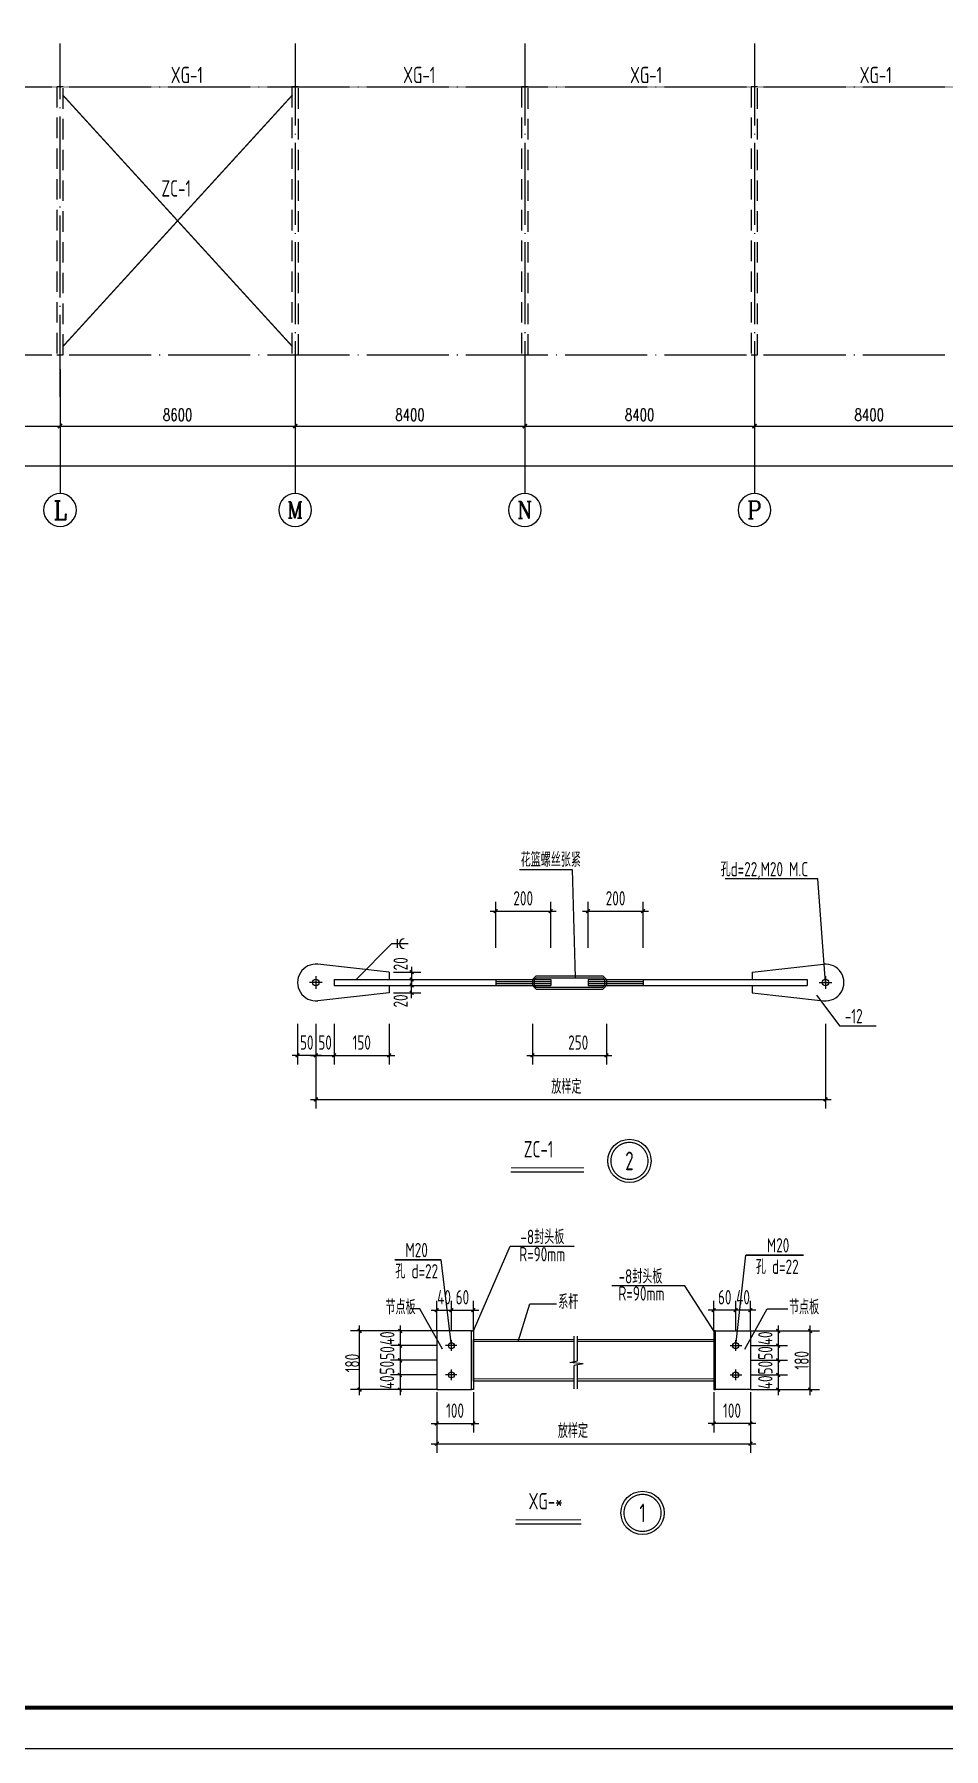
# Model space of a CAD drawing. Extents: x 899043 to 2598688, y -137197 to 211789.
# Drawn here: x 1726839 to 1760105, y 3985 to 66695 of the extents above; entities that cross this region are included whole.
import ezdxf
from ezdxf.enums import TextEntityAlignment as Align

# ---------------------------------------------------------------- set-up
doc = ezdxf.new("R2010")
doc.units = 0
doc.header["$LTSCALE"] = 1500
doc.header["$MEASUREMENT"] = 0
for name, pattern in [('ACAD_ISO02W100', [15, 12, -3]), ('DASHED', [0.75, 0.5, -0.25]), ('DOTE', [2.42, 2, -0.2, 0.02, -0.2])]:
    doc.linetypes.add(name, pattern=pattern)
for name, color, linetype in [('00-tk', 151, 'Continuous'), ('AXIS', 3, 'Continuous'), ('AXIS_TEXT', 7, 'Continuous'), ('BOLT', 252, 'Continuous'), ('Boltx', 252, 'DASHED'), ('DIM', 3, 'Continuous'), ('DOTE', 1, 'Continuous'), ('NUM', 7, 'Continuous'), ('PUB_DIM', 3, 'Continuous'), ('TDB_文字', 7, 'Continuous'), ('TEXT', 7, 'Continuous'), ('THIN', 7, 'Continuous'), ('引线', 9, 'Continuous'), ('钢板', 4, 'Continuous')]:
    doc.layers.add(name, color=color, linetype=linetype)
doc.layers.add('虚线', color=1, linetype='ACAD_ISO02W100', lineweight=13)
doc.layers.add('钢板标注', color=9, linetype='Continuous', lineweight=18)
doc.styles.add('_TCH_AXIS', font='COMPLEX', dxfattribs={"bigfont": 'GBCBIG'})
doc.styles.add('_TCH_DIM_T3', font='SIMPLEX', dxfattribs={"width": 0.705882, "bigfont": 'GBCBIG'})
doc.styles.add('COMPLEX', font='COMPLEX')
doc.styles.add('TSSD_Dimension', font='Tssdeng.shx', dxfattribs={"width": 0.7, "bigfont": 'hztxt.shx'})
doc.styles.add('TSSD_Num', font='tssdeng.shx', dxfattribs={"width": 0.7, "bigfont": 'hztxt.shx'})
doc.dimstyles.new('_TCH_ARCH&&150', dxfattribs={"dimtxt": 446.25, "dimasz": 150, "dimexe": 375, "dimexo": 450, "dimgap": 189.375, "dimtad": 1, "dimdec": 0, "dimzin": 0, "dimdsep": 46, "dimtxsty": '_TCH_DIM_T3', "dimblk": 'ARCHTICK', "dimcen": 0.09, "dimclrt": 7, "dimazin": 2, "dimtfac": 1, "dimtdec": 0, "dimtix": 1, "dimtmove": 2, "dimatfit": 3, "dimfxl": 0, "dimtolj": 1, "dimtzin": 0, "dimarcsym": 0})
doc.dimstyles.new('TSSD_150_150', dxfattribs={"dimtxt": 525, "dimasz": 150, "dimexe": 150, "dimexo": 375, "dimgap": 150, "dimtad": 1, "dimdec": 0, "dimzin": 0, "dimdsep": 46, "dimtxsty": 'TSSD_Dimension', "dimblk": 'ARCHTICK', "dimblk1": 'ARCHTICK', "dimblk2": 'ARCHTICK', "dimcen": 0, "dimdle": 150, "dimclrt": 7, "dimadec": 0, "dimazin": 0, "dimtfac": 1, "dimtdec": 0, "dimtix": 1, "dimtmove": 2, "dimatfit": 3, "dimfxl": 0, "dimtolj": 1, "dimtzin": 0, "dimarcsym": 0})

# ---------------------------------------------------------------- blocks, each defined once
blk = doc.blocks.new('_ArchTick')
at = {"color": 0, "linetype": 'ByBlock', "const_width": 0.4}
blk.add_lwpolyline([(-0.5, -0.5), (0.5, 0.5)], dxfattribs=at)
blk = doc.blocks.new('*D308')
at = {"layer": 'AXIS', "color": 0, "lineweight": -2}
for p, q in [((1719182, 54452), (1719182, 51990)), ((1727782, 54452), (1727782, 51990)), ((1719182, 52365), (1727782, 52365))]:
    blk.add_line(p, q, dxfattribs=at)
at = {"layer": 'Defpoints', "color": 0}
for p in [(1719182, 54902), (1727782, 54902), (1727782, 52365)]:
    blk.add_point(p, dxfattribs=at)
at = {"layer": 'AXIS', "color": 0, "lineweight": -2, "xscale": 150, "yscale": 150, "zscale": 150, "rotation": 180}
blk.add_blockref('_ArchTick', (1719182, 52365), dxfattribs=at)
at = {"layer": 'AXIS', "color": 0, "lineweight": -2, "xscale": 150, "yscale": 150, "zscale": 150}
blk.add_blockref('_ArchTick', (1727782, 52365), dxfattribs=at)
at = {"layer": 'AXIS', "color": 7, "insert": (1723482, 52777), "char_height": 446.2, "attachment_point": 5, "style": '_TCH_DIM_T3'}
blk.add_mtext('\\A1;8600', dxfattribs=at)
blk = doc.blocks.new('*D309')
at = {"layer": 'AXIS', "color": 0, "lineweight": -2}
for p, q in [((1727782, 54452), (1727782, 51990)), ((1736382, 54452), (1736382, 51990)), ((1727782, 52365), (1736382, 52365))]:
    blk.add_line(p, q, dxfattribs=at)
at = {"layer": 'Defpoints', "color": 0}
for p in [(1727782, 54902), (1736382, 54902), (1736382, 52365)]:
    blk.add_point(p, dxfattribs=at)
at = {"layer": 'AXIS', "color": 0, "lineweight": -2, "xscale": 150, "yscale": 150, "zscale": 150, "rotation": 180}
blk.add_blockref('_ArchTick', (1727782, 52365), dxfattribs=at)
at = {"layer": 'AXIS', "color": 0, "lineweight": -2, "xscale": 150, "yscale": 150, "zscale": 150}
blk.add_blockref('_ArchTick', (1736382, 52365), dxfattribs=at)
at = {"layer": 'AXIS', "color": 7, "insert": (1732082, 52777), "char_height": 446.2, "attachment_point": 5, "style": '_TCH_DIM_T3'}
blk.add_mtext('\\A1;8600', dxfattribs=at)
blk = doc.blocks.new('*D310')
at = {"layer": 'AXIS', "color": 0, "lineweight": -2}
for p, q in [((1736382, 54452), (1736382, 51990)), ((1744782, 54452), (1744782, 51990)), ((1736382, 52365), (1744782, 52365))]:
    blk.add_line(p, q, dxfattribs=at)
at = {"layer": 'Defpoints', "color": 0}
for p in [(1736382, 54902), (1744782, 54902), (1744782, 52365)]:
    blk.add_point(p, dxfattribs=at)
at = {"layer": 'AXIS', "color": 0, "lineweight": -2, "xscale": 150, "yscale": 150, "zscale": 150, "rotation": 180}
blk.add_blockref('_ArchTick', (1736382, 52365), dxfattribs=at)
at = {"layer": 'AXIS', "color": 0, "lineweight": -2, "xscale": 150, "yscale": 150, "zscale": 150}
blk.add_blockref('_ArchTick', (1744782, 52365), dxfattribs=at)
at = {"layer": 'AXIS', "color": 7, "insert": (1740582, 52777), "char_height": 446.2, "attachment_point": 5, "style": '_TCH_DIM_T3'}
blk.add_mtext('\\A1;8400', dxfattribs=at)
blk = doc.blocks.new('*D311')
at = {"layer": 'AXIS', "color": 0, "lineweight": -2}
for p, q in [((1744782, 54452), (1744782, 51990)), ((1753182, 54452), (1753182, 51990)), ((1744782, 52365), (1753182, 52365))]:
    blk.add_line(p, q, dxfattribs=at)
at = {"layer": 'Defpoints', "color": 0}
for p in [(1744782, 54902), (1753182, 54902), (1753182, 52365)]:
    blk.add_point(p, dxfattribs=at)
at = {"layer": 'AXIS', "color": 0, "lineweight": -2, "xscale": 150, "yscale": 150, "zscale": 150, "rotation": 180}
blk.add_blockref('_ArchTick', (1744782, 52365), dxfattribs=at)
at = {"layer": 'AXIS', "color": 0, "lineweight": -2, "xscale": 150, "yscale": 150, "zscale": 150}
blk.add_blockref('_ArchTick', (1753182, 52365), dxfattribs=at)
at = {"layer": 'AXIS', "color": 7, "insert": (1748982, 52777), "char_height": 446.2, "attachment_point": 5, "style": '_TCH_DIM_T3'}
blk.add_mtext('\\A1;8400', dxfattribs=at)
blk = doc.blocks.new('*D312')
at = {"layer": 'AXIS', "color": 0, "lineweight": -2}
for p, q in [((1753182, 54452), (1753182, 51990)), ((1761582, 54452), (1761582, 51990)), ((1753182, 52365), (1761582, 52365))]:
    blk.add_line(p, q, dxfattribs=at)
at = {"layer": 'Defpoints', "color": 0}
for p in [(1753182, 54902), (1761582, 54902), (1761582, 52365)]:
    blk.add_point(p, dxfattribs=at)
at = {"layer": 'AXIS', "color": 0, "lineweight": -2, "xscale": 150, "yscale": 150, "zscale": 150, "rotation": 180}
blk.add_blockref('_ArchTick', (1753182, 52365), dxfattribs=at)
at = {"layer": 'AXIS', "color": 0, "lineweight": -2, "xscale": 150, "yscale": 150, "zscale": 150}
blk.add_blockref('_ArchTick', (1761582, 52365), dxfattribs=at)
at = {"layer": 'AXIS', "color": 7, "insert": (1757382, 52777), "char_height": 446.2, "attachment_point": 5, "style": '_TCH_DIM_T3'}
blk.add_mtext('\\A1;8400', dxfattribs=at)
blk = doc.blocks.new('_AXISO')
blk.add_circle((0, 0), 0.5)
at = {"layer": 'AXIS_TEXT', "style": 'COMPLEX', "width": 1.041667}
blk.add_attdef('A', text='', height=0.56, dxfattribs=at).set_placement((-0.25, -0.28), (0.25, -0.28), align=Align.FIT)
blk = doc.blocks.new('*D314')
at = {"layer": 'Defpoints', "color": 0}
for p in [(1659231, 54111), (1769982, 54111), (1659231, 50902)]:
    blk.add_point(p, dxfattribs=at)
at = {"layer": 'DIM', "color": 0, "lineweight": -2}
for p, q in [((1659231, 53736), (1659231, 50752)), ((1769982, 53736), (1769982, 50752)), ((1770132, 50902), (1659081, 50902))]:
    blk.add_line(p, q, dxfattribs=at)
at = {"layer": 'DIM', "color": 0, "lineweight": -2, "xscale": 150, "yscale": 150, "zscale": 150, "rotation": 180}
blk.add_blockref('_ArchTick', (1659231, 50902), dxfattribs=at)
at = {"layer": 'DIM', "color": 0, "lineweight": -2, "xscale": 150, "yscale": 150, "zscale": 150}
blk.add_blockref('_ArchTick', (1769982, 50902), dxfattribs=at)
at = {"layer": 'DIM', "color": 7, "insert": (1714607, 51315), "char_height": 525, "attachment_point": 5, "style": 'TSSD_Dimension'}
blk.add_mtext('\\A1;110750', dxfattribs=at)
blk = doc.blocks.new('ts_idx2')
at = {"color": 0, "linetype": 'ByBlock', "lineweight": -2, "const_width": 0.0333}
blk.add_lwpolyline([(-0.5, 0, 1), (0.5, 0, 1)], format="xyb", close=True, dxfattribs=at)
at = {"color": 0, "linetype": 'ByBlock', "lineweight": -2}
blk.add_circle((0, 0), 0.583, dxfattribs=at)
at = {"color": 0, "linetype": 'ByBlock', "lineweight": -2, "style": 'TSSD_Num', "width": 0.7}
blk.add_attdef('A', text='', height=0.5, dxfattribs=at).set_placement((0, 0), align=Align.MIDDLE_CENTER)
blk = doc.blocks.new('A$C16496DF1')
at = {"layer": '00-tk'}
blk.add_line((176850, 1500), (3750, 1500), dxfattribs=at)
at = {"layer": '00-tk', "linetype": 'Continuous'}
blk.add_line((178350, 0), (0, 0), dxfattribs=at)
at = {"layer": '00-tk', "const_width": 150}
blk.add_lwpolyline([(3750, 124650), (176850, 124650), (176850, 1500), (3750, 1500)], close=True, dxfattribs=at)

msp = doc.modelspace()

# ---------------------------------------------------------------- linework, layer by layer
at = {"layer": 'AXIS', "color": 253, "linetype": 'DOTE'}
for p, q in [((1727781.5, 53431.8), (1727781.5, 66356.4)), ((1736381.5, 66356.4), (1736381.5, 53431.8)), ((1744781.5, 66356.4), (1744781.5, 53431.8)), ((1753181.5, 66356.4), (1753181.5, 54110.8)), ((1655509, 64772.6), (1774855.4, 64772.6)), ((1655509, 54972.6), (1774855.4, 54972.6))]:
    msp.add_line(p, q, dxfattribs=at)
at = {"layer": 'AXIS'}
for p, q in [((1727781.5, 53431.8), (1727781.5, 49894.3)), ((1736381.5, 53431.8), (1736381.5, 49894.3)), ((1744781.5, 53431.8), (1744781.5, 49894.3)), ((1753181.5, 53431.8), (1753181.5, 49894.3))]:
    msp.add_line(p, q, dxfattribs=at)
at = {"layer": 'BOLT'}
for p, q in [((1742095.7, 18533.8), (1742095.7, 18929.8)), ((1752496.1, 18533.8), (1752496.1, 18929.8)), ((1742297, 18729.1), (1741875.8, 18729.1)), ((1752294.8, 18729.1), (1752716, 18729.1)), ((1742297, 17656.4), (1741875.8, 17656.4)), ((1742095.7, 17461), (1742095.7, 17857)), ((1752294.8, 17656.4), (1752716, 17656.4)), ((1752496.1, 17461), (1752496.1, 17857))]:
    msp.add_line(p, q, dxfattribs=at)
for centre in [(1742095.7, 18729.1), (1752496.1, 18729.1), (1742095.7, 17656.4), (1752496.1, 17656.4)]:
    msp.add_circle(centre, 107.3, dxfattribs=at)
at = {"layer": 'Boltx', "color": 4, "linetype": 'ByBlock', "const_width": 25}
msp.add_lwpolyline([(1659474.5, 64772.6), (1769981.5, 64772.6)], dxfattribs=at)
at = {"layer": 'Boltx', "color": 4}
for points in [[(1727664, 64772.6), (1727664, 54972.6), (1727899, 54972.6), (1727899, 64772.6)], [(1736264, 64772.6), (1736264, 54972.6), (1736499, 54972.6), (1736499, 64772.6)], [(1744664, 64772.6), (1744664, 54972.6), (1744899, 54972.6), (1744899, 64772.6)], [(1753064, 64772.6), (1753064, 54972.6), (1753299, 54972.6), (1753299, 64772.6)]]:
    msp.add_lwpolyline(points, close=True, dxfattribs=at)
at = {"layer": 'DIM'}
for p, q in [((1744589.2, 36147.5), (1746510.2, 36147.5)), ((1746510.2, 36147.5), (1746621, 32189.8)), ((1755494.7, 35802.5), (1752109.1, 35802.5)), ((1755784, 32011.9), (1755494.7, 35802.5)), ((1738609.5, 32119.1), (1739922.9, 33434.6)), ((1739922.9, 33434.6), (1740518.5, 33434.6)), ((1740114.6, 33595.5), (1740114.6, 33273.7)), ((1738609.5, 32119.1), (1738841.2, 32351.2)), ((1755450.1, 31543.9), (1756305.6, 30412.1)), ((1757632, 30412.1), (1756305.6, 30412.1)), ((1736939.1, 27734), (1755985.1, 27734)), ((1742900.3, 19265.5), (1744251, 22361.3)), ((1744251, 22361.3), (1746582, 22361.3)), ((1752496.1, 18729.1), (1752869.2, 22032.2)), ((1754974.7, 22032.2), (1752869.2, 22032.2)), ((1752869.2, 22032.2), (1754974.7, 22032.2)), ((1741722.6, 21865.1), (1740028.2, 21865.1)), ((1740028.2, 21865.1), (1741722.6, 21865.1)), ((1742095.7, 18729.1), (1741722.6, 21865.1)), ((1750629.5, 20917.2), (1747963.5, 20917.2)), ((1751691.5, 19265.5), (1750629.5, 20917.2)), ((1740942.1, 20072.5), (1740601.9, 20072.5)), ((1741765.5, 18605.7), (1740942.1, 20072.5)), ((1744541.1, 18876.6), (1744960, 20259.2)), ((1744960, 20259.2), (1745937.9, 20259.2)), ((1752826.2, 18605.7), (1753649.7, 20072.5)), ((1753649.7, 20072.5), (1754401, 20072.5))]:
    msp.add_line(p, q, dxfattribs=at)
msp.add_arc((1740372.4, 33434.6), 179, 90, 270, dxfattribs=at)
at = {"layer": 'DOTE'}
for p, q in [((1737373.2, 32011.9), (1736907.3, 32011.9)), ((1737140.2, 32244.8), (1737140.2, 31778.9)), ((1755551, 32011.9), (1756016.9, 32011.9)), ((1755784, 32244.8), (1755784, 31778.9))]:
    msp.add_line(p, q, dxfattribs=at)
at = {"layer": 'NUM', "const_width": 30.3}
for points in [[(1746943.1, 25231.7), (1744270.9, 25231.7)], [(1746841.8, 12356.3), (1744444.7, 12356.3)]]:
    msp.add_lwpolyline(points, dxfattribs=at)
at = {"layer": 'NUM'}
for points in [[(1746943.1, 25079.3), (1744270.9, 25079.3)], [(1746841.8, 12203.9), (1744444.7, 12203.9)]]:
    msp.add_lwpolyline(points, dxfattribs=at)
at = {"layer": 'PUB_DIM'}
for p, q in [((1743516.4, 34621.9), (1745930.1, 34621.9)), ((1743717.5, 33285.8), (1743717.5, 34957.2)), ((1745729, 33285.8), (1745729, 34957.2)), ((1746894.3, 34621.9), (1749308.1, 34621.9)), ((1747095.5, 33285.8), (1747095.5, 34957.2)), ((1749106.9, 33285.8), (1749106.9, 34957.2)), ((1739979.7, 32387.3), (1740977.8, 32387.3)), ((1739979.7, 32119.1), (1740977.8, 32119.1)), ((1740642.5, 32588.5), (1740642.5, 31918)), ((1740642.5, 31435.2), (1740642.5, 32105.7)), ((1739979.7, 31904.6), (1740977.8, 31904.6)), ((1739979.7, 31636.4), (1740977.8, 31636.4)), ((1736469.8, 30501.2), (1736469.8, 29011.2)), ((1737140.2, 30501.2), (1737140.2, 27398.7)), ((1737140.2, 30501.2), (1737140.2, 29011.2)), ((1737140.2, 30501.2), (1737140.2, 29011.2)), ((1737810.7, 30501.2), (1737810.7, 29011.2)), ((1737810.7, 30501.2), (1737810.7, 29011.2)), ((1739822.2, 30501.2), (1739822.2, 29011.2)), ((1745058.5, 30501.2), (1745058.5, 29011.2)), ((1747766, 30501.2), (1747766, 29011.2)), ((1755784, 30501.2), (1755784, 27398.7)), ((1737341.4, 29346.4), (1736268.6, 29346.4)), ((1736939.1, 29346.4), (1738011.9, 29346.4)), ((1737609.6, 29346.4), (1740023.3, 29346.4)), ((1744857.4, 29346.4), (1747967.1, 29346.4)), ((1741559.3, 19265.5), (1741559.3, 20365.9)), ((1742095.7, 19265.5), (1742095.7, 20365.9)), ((1742095.7, 19265.5), (1742095.7, 20365.9)), ((1742900.3, 19265.5), (1742900.3, 20365.9)), ((1751691.5, 19265.5), (1751691.5, 20365.9)), ((1752496.1, 19265.5), (1752496.1, 20365.9)), ((1752496.1, 19265.5), (1752496.1, 20365.9)), ((1753032.5, 19265.5), (1753032.5, 20365.9)), ((1738739.2, 16918.8), (1738739.2, 19466.7)), ((1740219.9, 19466.7), (1740219.9, 18528)), ((1741358.1, 20030.7), (1742296.8, 20030.7)), ((1741894.5, 20030.7), (1743101.4, 20030.7)), ((1752697.2, 20030.7), (1751490.4, 20030.7)), ((1753233.6, 20030.7), (1752294.9, 20030.7)), ((1754049.7, 19466.7), (1754049.7, 18528)), ((1755221.7, 16918.8), (1755221.7, 19466.7)), ((1741559.3, 19265.5), (1738404, 19265.5)), ((1741559.3, 19265.5), (1739884.7, 19265.5)), ((1740219.9, 18930.3), (1740219.9, 17991.6)), ((1753032.5, 19265.5), (1755557, 19265.5)), ((1753032.5, 19265.5), (1754384.9, 19265.5)), ((1754049.7, 18930.3), (1754049.7, 17991.6)), ((1741549.4, 18192.7), (1739874.8, 18192.7)), ((1741559.3, 18729.1), (1739884.7, 18729.1)), ((1741559.3, 18729.1), (1739884.7, 18729.1)), ((1741559.3, 18192.7), (1739884.7, 18192.7)), ((1740219.9, 18393.9), (1740219.9, 17455.2)), ((1753032.5, 18729.1), (1754384.9, 18729.1)), ((1753032.5, 18729.1), (1754384.9, 18729.1)), ((1753032.5, 18192.7), (1754384.9, 18192.7)), ((1753032.5, 18192.7), (1754384.9, 18192.7)), ((1754049.7, 18393.9), (1754049.7, 17455.2)), ((1741549.4, 17656.4), (1739874.8, 17656.4)), ((1741549.4, 17656.4), (1739874.8, 17656.4)), ((1740219.9, 17857.5), (1740219.9, 16918.8)), ((1753032.5, 17656.4), (1754384.9, 17656.4)), ((1753032.5, 17656.4), (1754384.9, 17656.4)), ((1754049.7, 17857.5), (1754049.7, 16918.8)), ((1741559.3, 17120), (1738404, 17120)), ((1741549.4, 17120), (1739874.8, 17120)), ((1741559.3, 17030.7), (1741559.3, 15548.3)), ((1741559.3, 17021.8), (1741559.3, 14807.7)), ((1742900.3, 17030.7), (1742900.3, 15548.3)), ((1751691.5, 17030.7), (1751691.5, 15548.3)), ((1753032.5, 17120), (1755557, 17120)), ((1753032.5, 17120), (1754384.9, 17120)), ((1753032.5, 17030.7), (1753032.5, 15548.3)), ((1753032.5, 16985.9), (1753032.5, 14807.7)), ((1741358.1, 15883.6), (1743101.4, 15883.6)), ((1753233.6, 15883.6), (1751490.4, 15883.6)), ((1741358.1, 15143), (1753233.6, 15143))]:
    msp.add_line(p, q, dxfattribs=at)
at = {"layer": 'TDB_文字', "color": 4, "linetype": 'ByBlock', "const_width": 50}
for points in [[(1736281.5, 55272.6), (1727881.5, 64472.6)], [(1727881.5, 55272.6), (1736281.5, 64472.6)]]:
    msp.add_lwpolyline(points, dxfattribs=at)
at = {"layer": '引线'}
for p, q in [((1746587.8, 18145.5), (1746587.8, 19078.1)), ((1746709.4, 18173.6), (1746709.4, 19078.1)), ((1746431.8, 18109.6), (1746709.4, 18173.6)), ((1746912.5, 18062.6), (1746431.8, 18109.6)), ((1746912.5, 18062.6), (1746585.7, 18002.6)), ((1746585.7, 17143.6), (1746585.7, 18002.6)), ((1746707.3, 17143.6), (1746707.3, 18024.9))]:
    msp.add_line(p, q, dxfattribs=at)
at = {"layer": '虚线', "linetype": 'ACAD_ISO02W100'}
for p, q in [((1742900.3, 18876.6), (1746587.8, 18876.6)), ((1744264.8, 18876.6), (1746587.8, 18876.6)), ((1746709.4, 18876.6), (1751691.5, 18876.6)), ((1746585.7, 17508.9), (1742900.3, 17508.9)), ((1746585.7, 17508.9), (1744262.8, 17508.9)), ((1751691.5, 17508.9), (1746707.3, 17508.9))]:
    msp.add_line(p, q, dxfattribs=at)
at = {"layer": '钢板', "color": 4}
for p, q in [((1739822.2, 32387.3), (1737214.6, 32678.2)), ((1753102.1, 32387.3), (1755709.7, 32678.2)), ((1737810.7, 32119.1), (1737810.7, 31904.6)), ((1737810.7, 32119.1), (1745729, 32119.1)), ((1739822.2, 32387.3), (1739822.2, 32119.1)), ((1743717.5, 32119.1), (1743717.5, 31904.6)), ((1743717.5, 32052.1), (1745729, 32052.1)), ((1745058.5, 32119.1), (1745192.6, 32253.2)), ((1745058.5, 32119.1), (1745058.5, 31904.6)), ((1745125.6, 32119.1), (1745192.6, 32186.2)), ((1745125.6, 32119.1), (1745125.6, 31904.6)), ((1745192.6, 32253.2), (1747631.9, 32253.2)), ((1745192.6, 32186.2), (1747631.9, 32186.2)), ((1745729, 32119.1), (1745729, 31904.6)), ((1747095.5, 32119.1), (1747095.5, 31904.6)), ((1747095.5, 32119.1), (1755113.5, 32119.1)), ((1747095.5, 32052.1), (1749106.9, 32052.1)), ((1747766, 32119.1), (1747631.9, 32253.2)), ((1747698.9, 32119.1), (1747631.9, 32186.2)), ((1747698.9, 32119.1), (1747698.9, 31904.6)), ((1747766, 32119.1), (1747766, 31904.6)), ((1749106.9, 32119.1), (1749106.9, 31904.6)), ((1753102.1, 32387.3), (1753102.1, 32119.1)), ((1755113.5, 32119.1), (1755113.5, 31904.6)), ((1739822.2, 31636.4), (1737214.6, 31345.5)), ((1737810.7, 31904.6), (1745729, 31904.6)), ((1739822.2, 31904.6), (1739822.2, 31636.4)), ((1743717.5, 31971.6), (1745729, 31971.6)), ((1745058.5, 31904.6), (1745192.6, 31770.5)), ((1745125.6, 31904.6), (1745192.6, 31837.5)), ((1745192.6, 31837.5), (1747631.9, 31837.5)), ((1745192.6, 31770.5), (1747631.9, 31770.5)), ((1747095.5, 31971.6), (1749106.9, 31971.6)), ((1747095.5, 31904.6), (1755113.5, 31904.6)), ((1747698.9, 31904.6), (1747631.9, 31837.5)), ((1747766, 31904.6), (1747631.9, 31770.5)), ((1753102.1, 31904.6), (1753102.1, 31636.4)), ((1753102.1, 31636.4), (1755709.7, 31345.5)), ((1742833.2, 19265.5), (1741559.3, 19265.5)), ((1741559.3, 19265.5), (1741559.3, 17120)), ((1742833.2, 17120), (1742833.2, 19265.5)), ((1742833.2, 19265.5), (1742900.3, 19265.5)), ((1742833.2, 18829.7), (1742833.2, 19265.5)), ((1742900.3, 19265.5), (1742900.3, 17120)), ((1742900.3, 17428.4), (1742900.3, 18957.1)), ((1742900.3, 18957.1), (1746587.8, 18957.1)), ((1744264.8, 18957.1), (1746587.8, 18957.1)), ((1746709.4, 18957.1), (1751691.5, 18957.1)), ((1751758.6, 19265.5), (1751691.5, 19265.5)), ((1751691.5, 19265.5), (1751691.5, 17120)), ((1751691.5, 18957.1), (1751691.5, 17428.4)), ((1751758.6, 17120), (1751758.6, 19265.5)), ((1751758.6, 18957.1), (1751758.6, 19265.5)), ((1751758.6, 19265.5), (1753032.5, 19265.5)), ((1753032.5, 19265.5), (1753032.5, 17120)), ((1741559.3, 17120), (1742833.2, 17120)), ((1742833.2, 17120), (1742833.2, 17555.8)), ((1742900.3, 17120), (1742833.2, 17120)), ((1746585.7, 17428.4), (1742900.3, 17428.4)), ((1746585.7, 17428.4), (1744262.8, 17428.4)), ((1751691.5, 17428.4), (1746707.3, 17428.4)), ((1751691.5, 17120), (1751758.6, 17120)), ((1751758.6, 17120), (1751758.6, 17428.4)), ((1753032.5, 17120), (1751758.6, 17120))]:
    msp.add_line(p, q, dxfattribs=at)
for centre in [(1737140.2, 32011.9), (1755784, 32011.9)]:
    msp.add_circle(centre, 120.7, dxfattribs=at)
for centre, start, end in [((1737140.2, 32011.9), 83.634934, 276.365066), ((1755784, 32011.9), 263.634934, 96.365066)]:
    msp.add_arc(centre, 670.5, start, end, dxfattribs=at)

# ---------------------------------------------------------------- block references
at = {"layer": 'AXIS'}
ref = msp.add_blockref('_AXISO', (1727781.5, 49294.3), dxfattribs=dict(at, xscale=-1200, yscale=1200, zscale=1200))
ref.add_attrib('A', 'L', dxfattribs={"layer": 'AXIS_TEXT', "height": 683.5, "style": '_TCH_AXIS'}).set_placement((1727537.4, 48952.5), (1728025.6, 48952.5), align=Align.FIT)
ref = msp.add_blockref('_AXISO', (1736381.5, 49294.3), dxfattribs=dict(at, xscale=-1200, yscale=1200, zscale=1200))
ref.add_attrib('A', 'M', dxfattribs={"layer": 'AXIS_TEXT', "height": 594, "style": '_TCH_AXIS'}).set_placement((1736084.5, 48997.3), (1736678.5, 48997.3), align=Align.FIT)
ref = msp.add_blockref('_AXISO', (1744781.5, 49294.3), dxfattribs=dict(at, xscale=-1200, yscale=1200, zscale=1200))
ref.add_attrib('A', 'N', dxfattribs={"layer": 'AXIS_TEXT', "height": 622.9, "style": '_TCH_AXIS'}).set_placement((1744499.7, 48982.8), (1745063.3, 48982.8), align=Align.FIT)
ref = msp.add_blockref('_AXISO', (1753181.5, 49294.3), dxfattribs=dict(at, xscale=-1200, yscale=1200, zscale=1200))
ref.add_attrib('A', 'P', dxfattribs={"layer": 'AXIS_TEXT', "height": 652.9, "style": '_TCH_AXIS'}).set_placement((1752917.2, 48967.8), (1753445.8, 48967.8), align=Align.FIT)
at = {"layer": 'PUB_DIM'}
for p, xscale, yscale, zscale, rotation in [((1743717.5, 34621.9), 134.096680058632, 134.0966800585156, 134.0966800585447, 180), ((1747095.5, 34621.9), 134.096680058632, 134.0966800585156, 134.0966800585447, 180), ((1740642.5, 32387.3), 134.0966800589231, 134.0966800589231, 134.0966800589113, 90), ((1740642.5, 32119.1), 134.0966800589231, 134.0966800589231, 134.0966800589113, 270), ((1740642.5, 31904.6), 134.0966800589231, 134.0966800589231, 134.0966800589113, 90), ((1740642.5, 31636.4), 134.0966800589231, 134.0966800589231, 134.0966800589113, 270), ((1736469.8, 29346.4), 134.096680058632, 134.0966800585156, 134.0966800585447, 180), ((1737140.2, 29346.4), 134.096680058632, 134.0966800585156, 134.0966800585447, 180), ((1737810.7, 29346.4), 134.096680058632, 134.0966800585156, 134.0966800585447, 180), ((1745058.5, 29346.4), 134.096680058632, 134.0966800585156, 134.0966800585447, 180), ((1737140.2, 27734), 134.096680058632, 134.0966800585156, 134.0966800585447, 180), ((1741559.3, 20030.7), 134.096680058632, 134.0966800585156, 134.0966800585447, 180), ((1742095.7, 20030.7), 134.096680058632, 134.0966800585156, 134.0966800585447, 180), ((1751691.5, 20030.7), 134.096680058632, 134.0966800585156, 134.0966800585447, 180), ((1752496.1, 20030.7), 134.096680058632, 134.0966800585156, 134.0966800585447, 180), ((1738739.2, 19265.5), 134.0966800589231, 134.0966800589231, 134.0966800589113, 90), ((1740219.9, 19265.5), 134.0966800589231, 134.0966800589231, 134.0966800589113, 90), ((1740219.9, 18729.1), 134.0966800589231, 134.0966800589231, 134.0966800589113, 90), ((1740219.9, 18729.1), 134.0966800589231, 134.0966800589231, 134.0966800589113, 270), ((1754049.7, 19265.5), 134.0966800589231, 134.0966800589231, 134.0966800589113, 90), ((1754049.7, 18729.1), 134.0966800589231, 134.0966800589231, 134.0966800589113, 270), ((1754049.7, 18729.1), 134.0966800589231, 134.0966800589231, 134.0966800589113, 90), ((1755221.7, 19265.5), 134.0966800589231, 134.0966800589231, 134.0966800589113, 90), ((1740210, 18192.7), 134.0966800589231, 134.0966800589231, 134.0966800589113, 90), ((1740219.9, 18192.7), 134.0966800589231, 134.0966800589231, 134.0966800589113, 270), ((1754049.7, 18192.7), 134.0966800589231, 134.0966800589231, 134.0966800589113, 270), ((1754049.7, 18192.7), 134.0966800589231, 134.0966800589231, 134.0966800589113, 90), ((1740210, 17656.4), 134.0966800589231, 134.0966800589231, 134.0966800589113, 90), ((1740210, 17656.4), 134.0966800589231, 134.0966800589231, 134.0966800589113, 270), ((1754049.7, 17656.4), 134.0966800589231, 134.0966800589231, 134.0966800589113, 270), ((1754049.7, 17656.4), 134.0966800589231, 134.0966800589231, 134.0966800589113, 90), ((1738739.2, 17120), 134.0966800589231, 134.0966800589231, 134.0966800589113, 270), ((1740210, 17120), 134.0966800589231, 134.0966800589231, 134.0966800589113, 270), ((1754049.7, 17120), 134.0966800589231, 134.0966800589231, 134.0966800589113, 270), ((1755221.7, 17120), 134.0966800589231, 134.0966800589231, 134.0966800589113, 270), ((1741559.3, 15883.6), 134.096680058632, 134.0966800585156, 134.0966800585447, 180), ((1751691.5, 15883.6), 134.096680058632, 134.0966800585156, 134.0966800585447, 180), ((1741559.3, 15143), 134.096680058632, 134.0966800585156, 134.0966800585447, 180)]:
    msp.add_blockref('_ArchTick', p, dxfattribs=dict(at, xscale=xscale, yscale=yscale, zscale=zscale, rotation=rotation))
at = {"layer": 'PUB_DIM', "xscale": 134.096680058632, "yscale": 134.0966800585156, "zscale": 134.0966800585447}
for p in [(1745729, 34621.9), (1749106.9, 34621.9), (1737140.2, 29346.4), (1737810.7, 29346.4), (1739822.2, 29346.4), (1747766, 29346.4), (1755784, 27734), (1742095.7, 20030.7), (1742900.3, 20030.7), (1752496.1, 20030.7), (1753032.5, 20030.7), (1742900.3, 15883.6), (1753032.5, 15883.6), (1753032.5, 15143)]:
    msp.add_blockref('_ArchTick', p, dxfattribs=at)
at = {"layer": 'THIN'}
ref = msp.add_blockref('ts_idx2', (1748609.4, 25485.9), dxfattribs=dict(at, xscale=1357.250958379358, yscale=1357.250958379358, zscale=1357.250958379358))
ref.add_attrib('1', '2', dxfattribs={"height": 678.6, "style": 'TSSD_Num', "width": 0.7}).set_placement((1748609.4, 25485.9), align=Align.MIDDLE_CENTER)
ref = msp.add_blockref('ts_idx2', (1749088.2, 12610.5), dxfattribs=dict(at, xscale=1357.250958379358, yscale=1357.250958379358, zscale=1357.250958379358))
ref.add_attrib('1', '1', dxfattribs={"height": 678.6, "style": 'TSSD_Num', "width": 0.7}).set_placement((1749088.2, 12610.5), align=Align.MIDDLE_CENTER)
at = {"layer": '钢板标注', "color": 2, "linetype": 'ByBlock'}
msp.add_blockref('A$C16496DF1', (1636137.5, 3985.4), dxfattribs=at)

# ---------------------------------------------------------------- texts
at = {"layer": 'DIM', "color": 7, "style": 'TSSD_Dimension', "width": 0.7}
for s, p in [('花篮螺丝张紧', (1744629.9, 36245.8)), ('孔d=22,M20 M.C', (1751942.4, 35894.7)), ('-12', (1756486.5, 30516.8)), ('-8封头板', (1744620.4, 22444.5)), ('M20 ', (1753634.2, 22136.3)), ('M20 ', (1740414.2, 21963.5)), ('R=90mm', (1744577.5, 21810.9)), ('孔 d=22', (1740045.4, 21185.4)), ('-8封头板', (1748208.3, 21000.4)), ('孔 d=22', (1753233.3, 21353.3)), ('R=90mm', (1748206.1, 20374.8)), ('节点板', (1739684.6, 19875.8)), ('系杆', (1746005.5, 20071.3)), ('节点板', (1754446.3, 19875.8))]:
    msp.add_text(s, height=525, dxfattribs=at).set_placement(p)
at = {"layer": 'PUB_DIM', "color": 7, "linetype": 'ByBlock', "style": 'TSSD_Dimension', "width": 0.7}
for p in [(1745751.4, 27940.8), (1745990.6, 15349.8)]:
    msp.add_text('放样定', height=525, dxfattribs=at).set_placement(p)
at = {"layer": 'PUB_DIM', "color": 7, "char_height": 525, "attachment_point": 5, "style": 'TSSD_Dimension'}
for s, insert in [('200', (1744723.3, 35091.3)), ('200', (1748101.2, 35091.3)), ('50', (1736805, 29815.7)), ('50', (1737475.5, 29815.7)), ('150', (1738816.4, 29815.7)), ('250', (1746734.7, 29815.7)), ('40', (1741827.5, 20500)), ('60', (1742498, 20500)), ('60', (1752093.8, 20500)), ('40', (1752764.3, 20500)), ('100', (1742229.8, 16352.9)), ('100', (1752362, 16352.9))]:
    msp.add_mtext(s, dxfattribs=dict(at, insert=insert))
at = {"layer": 'PUB_DIM', "color": 7, "char_height": 525, "attachment_point": 5, "rotation": 90, "style": 'TSSD_Dimension'}
for s, insert in [('20', (1740240.3, 32694.5)), ('20', (1740240.3, 31336)), ('40', (1739750.6, 18997.3)), ('40', (1753580.3, 18997.3)), ('180', (1738470.2, 18091.2)), ('50', (1739750.6, 18460.9)), ('50', (1753580.3, 18460.9)), ('180', (1754908.3, 18192.7)), ('40', (1739740.7, 17388.2)), ('50', (1739740.7, 17924.6)), ('40', (1753580.3, 17388.2)), ('50', (1753580.3, 17924.6))]:
    msp.add_mtext(s, dxfattribs=dict(at, insert=insert))
at = {"layer": 'TDB_文字', "color": 7, "style": 'TSSD_Dimension', "width": 0.7}
for s, p in [('XG-1', (1731830.7, 64906.5)), ('XG-1', (1740330.7, 64906.5)), ('XG-1', (1748630.7, 64906.5)), ('XG-1', (1757030.7, 64906.5)), ('ZC-1', (1731491.2, 60756.8))]:
    msp.add_text(s, height=600, dxfattribs=at).set_placement(p)
at = {"layer": 'TEXT', "color": 7, "style": 'TSSD_Dimension', "width": 0.7}
for s, p in [('ZC-1', (1744746.4, 25614)), ('XG-*', (1744920.2, 12738.6))]:
    msp.add_text(s, height=600, dxfattribs=at).set_placement(p)

# ---------------------------------------------------------------- dimensions: what is measured, and where the dimension line sits
at = {"layer": 'AXIS'}
for p1, p2, picture, middle in [((1719181.5, 54902.4), (1727781.5, 54902.4), '*D308', (1723481.5, 52777.4)), ((1727781.5, 54902.4), (1736381.5, 54902.4), '*D309', (1732081.5, 52777.4)), ((1736381.5, 54902.4), (1744781.5, 54902.4), '*D310', (1740581.5, 52777.4)), ((1744781.5, 54902.4), (1753181.5, 54902.4), '*D311', (1748981.5, 52777.4)), ((1753181.5, 54902.4), (1761581.5, 54902.4), '*D312', (1757381.5, 52777.4))]:
    dim = msp.add_aligned_dim(p1=p1, p2=p2, distance=-2537.5, dimstyle='_TCH_ARCH&&150', dxfattribs=at)
    dim.commit()
    dim.dimension.update_dxf_attribs({"geometry": picture, "text_midpoint": middle})
at = {"layer": 'DIM'}
dim = msp.add_linear_dim(base=(1659231.5, 50902.2), p1=(1769981.5, 54110.8), p2=(1659231.5, 54110.8), angle=180, dimstyle='TSSD_150_150', dxfattribs=at)
dim.commit()
dim.dimension.update_dxf_attribs({"geometry": '*D314', "text_midpoint": (1714606.5, 51314.7)})

doc.saveas('drawing.dxf')
